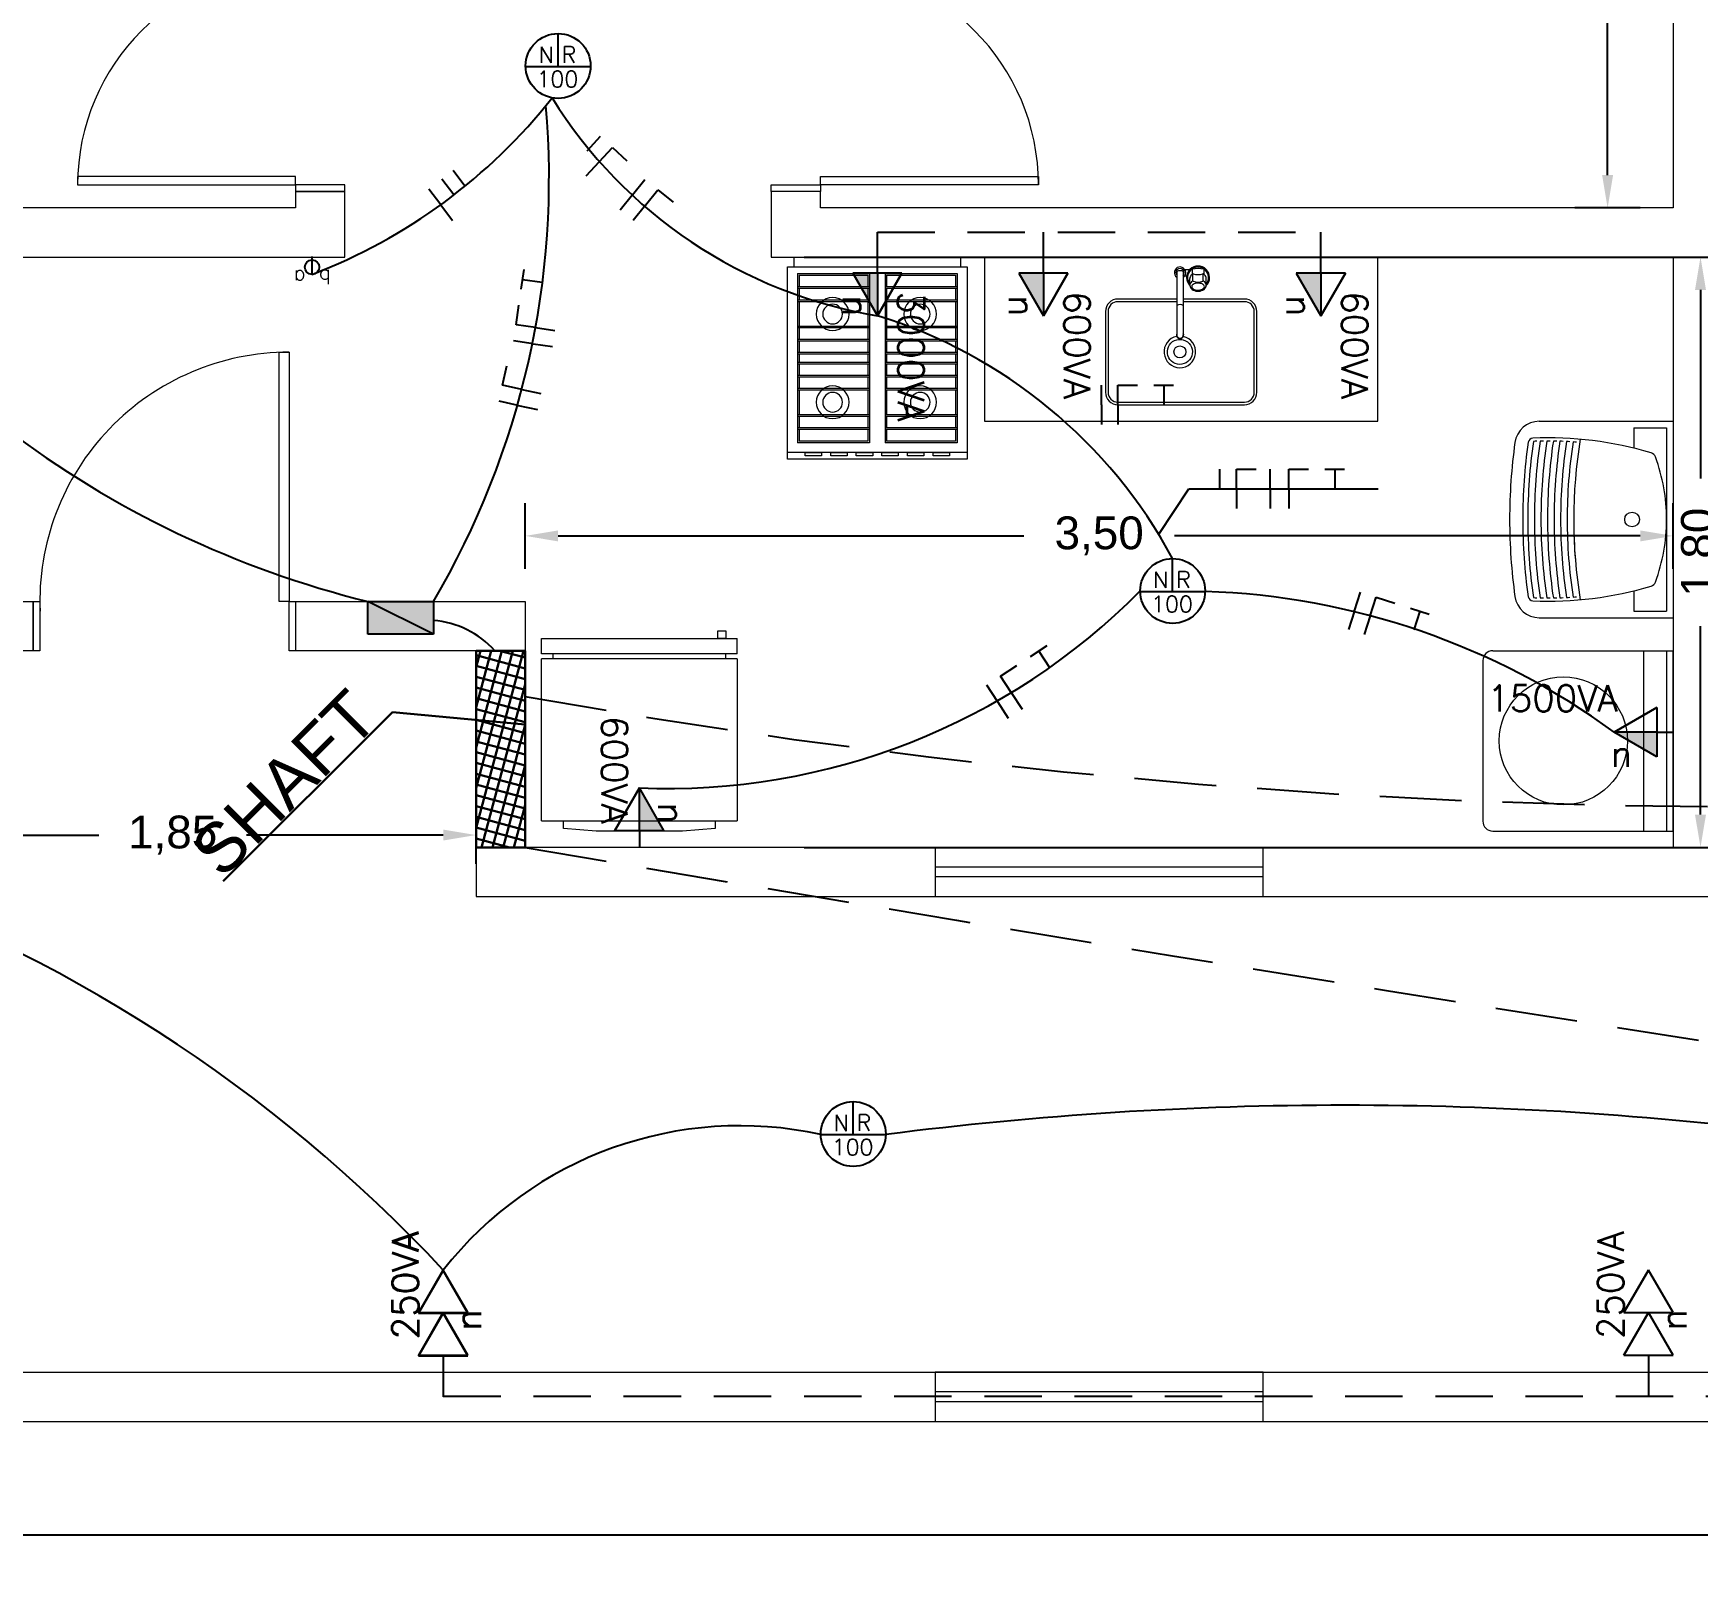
# Model space of a CAD drawing. Header units: millimetres. Extents: x -5 to 184, y -24 to 24.
# Drawn here: x 8.7 to 13.78, y -0.45 to 4.23 of the extents above; entities that cross this region are included whole.
import ezdxf

# ---------------------------------------------------------------- set-up
doc = ezdxf.new("R2010")
doc.units = ezdxf.units.MM
doc.linetypes.add('HIDDEN', pattern=[0.375, 0.25, -0.125])
doc.layers.get('0').update_dxf_attribs({"lineweight": 30})
for name, color, linetype in [('Circuitos', 7, 'Continuous'), ('Eletroduto', 160, 'Continuous'), ('Pontos de iluminação', 50, 'Continuous'), ('Pontos de Tomadas', 10, 'Continuous')]:
    doc.layers.add(name, color=color, linetype=linetype)
for name, color, linetype, lineweight in [('Cotas', 3, 'Continuous', 9), ('Cozinha', 252, 'Continuous', 20), ('Edificação', 251, 'Continuous', 20), ('Portas', 251, 'Continuous', 9), ('Prumada Eletrica', 40, 'Continuous', 30)]:
    doc.layers.add(name, color=color, linetype=linetype, lineweight=lineweight)
doc.styles.add('ROMANS', font='ROMANS.SHX')
doc.styles.get("Standard").update_dxf_attribs({"font": 'arial.ttf'})
doc.dimstyles.new('ISO-25', dxfattribs={"dimtxt": 0.1, "dimasz": 0.1, "dimexe": 0.1, "dimexo": 0.1, "dimgap": 0.1, "dimtad": 0, "dimzin": 1, "dimtxsty": 'Standard', "dimcen": 0.1, "dimadec": 0, "dimazin": 0, "dimtfac": 1, "dimtmove": 0, "dimatfit": 3, "dimfxl": 1, "dimarcsym": 0})

# ---------------------------------------------------------------- blocks, each defined once
blk = doc.blocks.new('*D45')
at = {"layer": 'Cotas', "color": 0, "lineweight": -2, "transparency": 16777216}
for p, q in [((10.2, 2.6), (10.2, 2.8)), ((13.7, 2.6), (13.7, 2.8)), ((10.3, 2.7), (11.7203, 2.7)), ((13.6, 2.7), (12.1797, 2.7))]:
    blk.add_line(p, q, dxfattribs=at)
at = {"layer": 'Cotas', "color": 0, "transparency": 16777216}
for points in [[(10.3, 2.7167), (10.3, 2.6833), (10.2, 2.7)], [(13.6, 2.7167), (13.6, 2.6833), (13.7, 2.7)]]:
    blk.add_solid(points, dxfattribs=at)
at = {"layer": 'Defpoints', "color": 0, "transparency": 16777216}
for p in [(13.7, 2.7), (10.2, 2.5), (13.7, 2.5)]:
    blk.add_point(p, dxfattribs=at)
at = {"layer": 'Cotas', "color": 0, "transparency": 16777216, "insert": (11.95, 2.7), "char_height": 0.1, "attachment_point": 5}
blk.add_mtext('3,50', dxfattribs=at)
blk = doc.blocks.new('*D46')
at = {"layer": 'Cotas', "color": 0, "lineweight": -2, "transparency": 16777216}
for p, q in [((8.2, 1.7), (8.2, 1.8878)), ((10.05, 1.7), (10.05, 1.8878)), ((8.3, 1.7878), (8.8995, 1.7878)), ((9.95, 1.7878), (9.3505, 1.7878))]:
    blk.add_line(p, q, dxfattribs=at)
at = {"layer": 'Cotas', "color": 0, "transparency": 16777216}
for points in [[(8.3, 1.8045), (8.3, 1.7712), (8.2, 1.7878)], [(9.95, 1.8045), (9.95, 1.7712), (10.05, 1.7878)]]:
    blk.add_solid(points, dxfattribs=at)
at = {"layer": 'Defpoints', "color": 0, "transparency": 16777216}
for p in [(8.2, 1.7878), (8.2, 1.6), (10.05, 1.6)]:
    blk.add_point(p, dxfattribs=at)
at = {"layer": 'Cotas', "color": 0, "transparency": 16777216, "insert": (9.125, 1.7878), "char_height": 0.1, "attachment_point": 5}
blk.add_mtext('1,85', dxfattribs=at)
blk = doc.blocks.new('*D49')
at = {"layer": 'Cotas', "color": 0, "lineweight": -2, "transparency": 16777216}
for p, q in [((13.6, 6.85), (13.4003, 6.85)), ((13.5003, 6.75), (13.5003, 5.5052)), ((13.5003, 3.8), (13.5003, 5.0448)), ((13.6, 3.7), (13.4003, 3.7))]:
    blk.add_line(p, q, dxfattribs=at)
at = {"layer": 'Cotas', "color": 0, "transparency": 16777216}
for points in [[(13.4836, 6.75), (13.5169, 6.75), (13.5003, 6.85)], [(13.4836, 3.8), (13.5169, 3.8), (13.5003, 3.7)]]:
    blk.add_solid(points, dxfattribs=at)
at = {"layer": 'Defpoints', "color": 0, "transparency": 16777216}
for p in [(13.7, 6.85), (13.5003, 3.7), (13.7, 3.7)]:
    blk.add_point(p, dxfattribs=at)
at = {"layer": 'Cotas', "color": 0, "transparency": 16777216, "insert": (13.5003, 5.275), "char_height": 0.1, "attachment_point": 5, "rotation": 90}
blk.add_mtext('3,15', dxfattribs=at)
blk = doc.blocks.new('CO-F4PB')
for p, q in [((0.2535, 0), (-0.2535, 0)), ((0.2535, 0), (-0.2535, 0)), ((-0.2535, 0), (-0.2535, -0.03)), ((0.2535, -0.03), (0.2535, 0)), ((-0.2735, -0.03), (-0.2735, -0.596)), ((0.2735, -0.03), (-0.2735, -0.03)), ((-0.2435, -0.05), (-0.2435, -0.566)), ((-0.0235, -0.05), (-0.2435, -0.05)), ((-0.0235, -0.05), (-0.0235, -0.566)), ((0.0235, -0.05), (0.0235, -0.566)), ((0.2435, -0.05), (0.0235, -0.05)), ((0.2435, -0.05), (0.2435, -0.566)), ((0.2735, -0.596), (0.2735, -0.03)), ((-0.0235, -0.09), (-0.2435, -0.09)), ((-0.0235, -0.095), (-0.2435, -0.095)), ((-0.0285, -0.055), (-0.2385, -0.055)), ((-0.2385, -0.055), (-0.2385, -0.09)), ((-0.2385, -0.095), (-0.2385, -0.13)), ((-0.0285, -0.055), (-0.0285, -0.09)), ((-0.0285, -0.095), (-0.0285, -0.13)), ((0.2435, -0.09), (0.0235, -0.09)), ((0.2435, -0.095), (0.0235, -0.095)), ((0.2385, -0.055), (0.0285, -0.055)), ((0.0285, -0.055), (0.0285, -0.09)), ((0.0285, -0.095), (0.0285, -0.13)), ((0.2385, -0.055), (0.2385, -0.09)), ((0.2385, -0.095), (0.2385, -0.13)), ((-0.0235, -0.13), (-0.2435, -0.13)), ((-0.0235, -0.135), (-0.2435, -0.135)), ((-0.2385, -0.135), (-0.2385, -0.21)), ((-0.0285, -0.135), (-0.0285, -0.21)), ((0.2435, -0.13), (0.0235, -0.13)), ((0.2435, -0.135), (0.0235, -0.135)), ((0.0285, -0.135), (0.0285, -0.21)), ((0.2385, -0.135), (0.2385, -0.21)), ((-0.0235, -0.21), (-0.2435, -0.21)), ((-0.0235, -0.215), (-0.2435, -0.215)), ((-0.0235, -0.25), (-0.2435, -0.25)), ((-0.2385, -0.215), (-0.2385, -0.25)), ((-0.0285, -0.215), (-0.0285, -0.25)), ((0.2435, -0.21), (0.0235, -0.21)), ((0.2435, -0.215), (0.0235, -0.215)), ((0.2435, -0.25), (0.0235, -0.25)), ((0.0285, -0.215), (0.0285, -0.25)), ((0.2385, -0.215), (0.2385, -0.25)), ((-0.0235, -0.255), (-0.2435, -0.255)), ((-0.0235, -0.29), (-0.2435, -0.29)), ((-0.0235, -0.295), (-0.2435, -0.295)), ((-0.2385, -0.255), (-0.2385, -0.29)), ((-0.2385, -0.295), (-0.2385, -0.321)), ((-0.0285, -0.255), (-0.0285, -0.29)), ((-0.0285, -0.295), (-0.0285, -0.321)), ((0.2435, -0.255), (0.0235, -0.255)), ((0.2435, -0.29), (0.0235, -0.29)), ((0.2435, -0.295), (0.0235, -0.295)), ((0.0285, -0.255), (0.0285, -0.29)), ((0.0285, -0.295), (0.0285, -0.321)), ((0.2385, -0.255), (0.2385, -0.29)), ((0.2385, -0.295), (0.2385, -0.321)), ((-0.2435, -0.321), (-0.0235, -0.321)), ((-0.2435, -0.326), (-0.0235, -0.326)), ((-0.2385, -0.326), (-0.2385, -0.361)), ((-0.0285, -0.326), (-0.0285, -0.361)), ((0.0235, -0.321), (0.2435, -0.321)), ((0.0235, -0.326), (0.2435, -0.326)), ((0.0285, -0.326), (0.0285, -0.361)), ((0.2385, -0.326), (0.2385, -0.361)), ((-0.2435, -0.361), (-0.0235, -0.361)), ((-0.2435, -0.366), (-0.0235, -0.366)), ((-0.2435, -0.401), (-0.0235, -0.401)), ((-0.2435, -0.406), (-0.0235, -0.406)), ((-0.2385, -0.366), (-0.2385, -0.401)), ((-0.2385, -0.406), (-0.2385, -0.481)), ((-0.0285, -0.366), (-0.0285, -0.401)), ((-0.0285, -0.406), (-0.0285, -0.481)), ((0.0235, -0.361), (0.2435, -0.361)), ((0.0235, -0.366), (0.2435, -0.366)), ((0.0235, -0.401), (0.2435, -0.401)), ((0.0235, -0.406), (0.2435, -0.406)), ((0.0285, -0.366), (0.0285, -0.401)), ((0.0285, -0.406), (0.0285, -0.481)), ((0.2385, -0.366), (0.2385, -0.401)), ((0.2385, -0.406), (0.2385, -0.481)), ((-0.2435, -0.481), (-0.0235, -0.481)), ((-0.2435, -0.486), (-0.0235, -0.486)), ((-0.2385, -0.486), (-0.2385, -0.521)), ((-0.0285, -0.486), (-0.0285, -0.521)), ((0.0235, -0.481), (0.2435, -0.481)), ((0.0235, -0.486), (0.2435, -0.486)), ((0.0285, -0.486), (0.0285, -0.521)), ((0.2385, -0.486), (0.2385, -0.521)), ((-0.2435, -0.521), (-0.0235, -0.521)), ((-0.2435, -0.526), (-0.0235, -0.526)), ((-0.2385, -0.526), (-0.2385, -0.561)), ((-0.0285, -0.526), (-0.0285, -0.561)), ((0.0235, -0.521), (0.2435, -0.521)), ((0.0235, -0.526), (0.2435, -0.526)), ((0.0285, -0.526), (0.0285, -0.561)), ((0.2385, -0.526), (0.2385, -0.561)), ((-0.2735, -0.596), (0.2735, -0.596)), ((-0.2735, -0.596), (-0.2735, -0.616)), ((-0.2435, -0.566), (-0.0235, -0.566)), ((-0.2385, -0.561), (-0.0285, -0.561)), ((0.0235, -0.566), (0.2435, -0.566)), ((0.0285, -0.561), (0.2385, -0.561)), ((0.2735, -0.616), (0.2735, -0.596)), ((-0.2735, -0.616), (0.2735, -0.616))]:
    blk.add_line(p, q)
for points in [[(-0.2204, -0.606), (-0.1704, -0.606), (-0.1704, -0.596), (-0.2204, -0.596)], [(-0.1422, -0.606), (-0.0922, -0.606), (-0.0922, -0.596), (-0.1422, -0.596)], [(-0.0641, -0.606), (-0.0141, -0.606), (-0.0141, -0.596), (-0.0641, -0.596)], [(0.0141, -0.606), (0.0641, -0.606), (0.0641, -0.596), (0.0141, -0.596)], [(0.0922, -0.606), (0.1422, -0.606), (0.1422, -0.596), (0.0922, -0.596)], [(0.1704, -0.606), (0.2204, -0.606), (0.2204, -0.596), (0.1704, -0.596)]]:
    blk.add_lwpolyline(points, close=True)
for centre, radius in [((-0.1308, -0.1735), 0.05), ((-0.1308, -0.1735), 0.03), ((0.1362, -0.1735), 0.05), ((0.1362, -0.1735), 0.03), ((-0.1308, -0.4425), 0.05), ((0.1362, -0.4425), 0.05), ((-0.1308, -0.4425), 0.03), ((0.1362, -0.4425), 0.03)]:
    blk.add_circle(centre, radius)
blk = doc.blocks.new('DUPLEX320PL')
for p, q in [((-0.058, -0.1246), (-0.058, -0.6181)), ((-0.058, -0.1246), (0.538, -0.1246)), ((0.538, -0.6181), (0.538, -0.1246)), ((0.538, -0.6181), (-0.058, -0.6181)), ((0.538, -0.6338), (-0.058, -0.6338)), ((-0.058, -0.6338), (-0.058, -0.6799)), ((-0.023, -0.6181), (-0.023, -0.6338)), ((0.503, -0.6338), (0.503, -0.6181)), ((0.538, -0.6338), (0.538, -0.6799)), ((-0.058, -0.6799), (0.538, -0.6799))]:
    blk.add_line(p, q)
blk.add_lwpolyline([(0.4713, -0.1246), (0.4713, -0.1005), (0.3713, -0.0932), (0.1087, -0.0932), (0.0087, -0.1005), (0.0087, -0.1246)])
blk.add_lwpolyline([(0.4797, -0.6799), (0.4797, -0.7042), (0.5039, -0.7042), (0.5039, -0.6799)], close=True)
blk = doc.blocks.new('TANQUE-02')
for p, q in [((-0.2995, 0), (0.2995, 0)), ((-0.2995, -0.4081), (-0.2995, 0)), ((0.2995, -0.4081), (0.2995, 0)), ((-0.2795, -0.02), (0.2795, -0.02)), ((-0.2795, -0.12), (-0.2795, -0.02)), ((0.2795, -0.12), (0.2795, -0.02)), ((-0.2795, -0.12), (-0.2174, -0.12)), ((0.2174, -0.12), (0.2795, -0.12))]:
    blk.add_line(p, q)
blk.add_circle((0, -0.1252), 0.0225)
for centre, radius, start, end in [((0, -0.5709), 0.5511, 90, 110.2384), ((0, -0.5709), 0.5511, 69.7616, 90), ((0.8453, -0.3818), 1.0945, 163.278, 182.4053), ((-0.1837, -0.0726), 0.02, 110.2384, 163.278), ((0.1837, -0.0726), 0.02, 16.722, 69.7616), ((-0.8453, -0.3818), 1.0945, 357.5947, 16.722), ((0, 1.2149), 1.518, 260.7226, 279.2774), ((0.8453, -0.3818), 1.0845, 175.4, 175.93), ((0, 1.2149), 1.518, 270, 279.2774), ((-0.8453, -0.3818), 1.0845, 4.07, 4.6), ((0.8453, -0.3818), 1.0845, 178.5864, 179.1193), ((0.8453, -0.3818), 1.0845, 177.5224, 178.0541), ((0, 1.2149), 1.578, 261.3053, 270), ((0.8453, -0.3818), 1.0845, 176.4604, 176.9911), ((0, 1.2149), 1.558, 261.2252, 270), ((0, 1.2149), 1.538, 261.1569, 270), ((0, 1.2149), 1.538, 270, 278.8431), ((0, 1.2149), 1.558, 270, 278.7748), ((0, 1.2149), 1.578, 270, 278.6947), ((-0.8453, -0.3818), 1.0845, 3.0089, 3.5396), ((-0.8453, -0.3818), 1.0845, 1.9459, 2.4776), ((-0.8453, -0.3818), 1.0845, 0.8807, 1.4136), ((0.8453, -0.3818), 1.0845, 179.6527, 180.1868), ((0, 1.2149), 1.618, 261.4997, 270), ((0.8453, -0.3818), 1.0845, 180.7216, 181.2572), ((0, 1.2149), 1.598, 261.3969, 270), ((0, 1.2149), 1.638, 261.6133, 270), ((0, 1.2149), 1.598, 270, 278.6031), ((0, 1.2149), 1.618, 270, 278.5003), ((0, 1.2149), 1.638, 270, 278.3867), ((-0.8453, -0.3818), 1.0845, 358.7428, 359.2784), ((-0.8453, -0.3818), 1.0845, 359.8132, 0.3473), ((-0.2245, -0.4081), 0.075, 180, 262.0805), ((-0.2332, -0.4271), 0.015, 182.4053, 261.8717), ((0.8453, -0.3818), 1.0845, 181.7934, 182.3305), ((0, 1.2149), 1.658, 261.7373, 270), ((0, 1.2058), 1.6644, 261.8717, 270), ((0, 1.2149), 1.658, 270, 278.2627), ((0, 1.2058), 1.6644, 270, 278.1283), ((0.2245, -0.4081), 0.075, 277.9195, 0), ((0.2332, -0.4271), 0.015, 278.1283, 357.5947), ((-0.8453, -0.3818), 1.0845, 357.6695, 358.2066), ((0, 1.2058), 1.7044, 262.0805, 270), ((0, 1.2058), 1.7044, 270, 277.9195)]:
    blk.add_arc(centre, radius, start, end)
blk = doc.blocks.new('A$C1AD15EB6')
for p, q in [((0.55, 0.58), (0, 0.58)), ((0, 0.03), (0, 0.58)), ((0.55, 0.5606), (0, 0.5606)), ((0.55, 0.03), (0.55, 0.58)), ((0.55, 0.4906), (0, 0.4906)), ((0.03, 0), (0.52, 0))]:
    blk.add_line(p, q)
for centre, start, end in [((0.03, 0.03), 180, 270), ((0.52, 0.03), 270, 0)]:
    blk.add_arc(centre, 0.03, start, end)
blk = doc.blocks.new('CUBA-COZ-02')
for p, q in [((-0.0095, 0.2452), (-0.0095, 0.2275)), ((-0.0095, 0.2275), (-0.0095, 0.0565)), ((0.0105, 0.2452), (0.0105, 0.2275)), ((0.0105, 0.2275), (0.0105, 0.0565)), ((0.0146, 0.2516), (0.031, 0.2516)), ((0.0146, 0.2316), (0.0209, 0.2316)), ((0.0305, 0.2026), (0.0305, 0.2242)), ((0.0379, 0.2522), (0.0379, 0.2367)), ((0.0399, 0.2163), (0.0399, 0.2377)), ((0.0712, 0.2163), (0.0712, 0.2377)), ((0.0731, 0.2522), (0.0731, 0.2367)), ((0.0805, 0.2026), (0.0805, 0.2242)), ((-0.0095, 0.0565), (-0.0095, 0.0516)), ((0.0105, 0.0565), (0.0105, 0.0516))]:
    blk.add_line(p, q)
for points in [[(-0.0095, 0.1611), (-0.1889, 0.1611, 0.414214), (-0.2269, 0.1231), (-0.2269, -0.1231, 0.414214), (-0.1889, -0.1611), (0.1969, -0.1611, 0.414214), (0.2349, -0.1231), (0.2349, 0.1231, 0.414214), (0.1969, 0.1611), (0.0105, 0.1611)], [(-0.0095, 0.1531), (-0.1889, 0.1531, 0.414214), (-0.2189, 0.1231), (-0.2189, -0.1231, 0.414214), (-0.1889, -0.1531), (0.1969, -0.1531, 0.414214), (0.2269, -0.1231), (0.2269, 0.1231, 0.414214), (0.1969, 0.1531), (0.0105, 0.1531)]]:
    blk.add_lwpolyline(points, format="xyb")
blk.add_lwpolyline([(0.0105, 0.0367, -7.502529), (-0.0095, 0.037, -0.133288)], format="xyb", close=True)
at = {"linetype": 'Continuous'}
for points in [[(0.0391, 0.2375, 0), (0.0361, 0.2353, 0), (0.0337, 0.2328, 0), (0.032, 0.2301, 0), (0.0309, 0.2272, 0), (0.0305, 0.2242, 0)], [(0.0389, 0.2157, 0), (0.0359, 0.2135, 0), (0.0335, 0.2109, 0), (0.0318, 0.2081, 0), (0.0308, 0.2052, 0), (0.0305, 0.2021, 0)], [(0.075, 0.199, 0), (0.0746, 0.2011, 0), (0.0734, 0.2032, 0), (0.0715, 0.2051, 0), (0.0689, 0.2067, 0), (0.0658, 0.208, 0), (0.0623, 0.209, 0), (0.0585, 0.2095, 0), (0.0545, 0.2096, 0), (0.0506, 0.2093, 0), (0.0469, 0.2085, 0), (0.0436, 0.2074, 0), (0.0407, 0.2059, 0), (0.0385, 0.2041, 0), (0.0369, 0.2022, 0), (0.0362, 0.2, 0), (0.0362, 0.1979, 0), (0.0369, 0.1958, 0), (0.0385, 0.1938, 0), (0.0407, 0.192, 0), (0.0436, 0.1905, 0), (0.0469, 0.1894, 0), (0.0506, 0.1886, 0), (0.0545, 0.1883, 0), (0.0585, 0.1884, 0), (0.0623, 0.1889, 0), (0.0658, 0.1899, 0), (0.0689, 0.1912, 0), (0.0715, 0.1928, 0), (0.0734, 0.1947, 0), (0.0746, 0.1968, 0), (0.075, 0.199, 0)], [(0.0805, 0.2242, 0), (0.0802, 0.2272, 0), (0.0791, 0.2301, 0), (0.0773, 0.2328, 0), (0.0749, 0.2353, 0), (0.0719, 0.2375, 0)], [(0.0805, 0.2026, 0), (0.0802, 0.2055, 0), (0.0791, 0.2084, 0), (0.0774, 0.2111, 0), (0.0751, 0.2136, 0), (0.0722, 0.2157, 0)], [(0.0305, 0.2021, 0), (0.0311, 0.1989, 0), (0.0324, 0.1959, 0), (0.0345, 0.193, 0), (0.0373, 0.1905, 0), (0.0407, 0.1884, 0), (0.0446, 0.1867, 0), (0.0488, 0.1856, 0), (0.0533, 0.185, 0), (0.0578, 0.185, 0), (0.0623, 0.1856, 0), (0.0665, 0.1867, 0), (0.0704, 0.1884, 0), (0.0738, 0.1905, 0), (0.0766, 0.193, 0), (0.0786, 0.1959, 0), (0.08, 0.1989, 0), (0.0805, 0.2021, 0)]]:
    blk.add_polyline3d(points, dxfattribs=at)
blk.add_circle((0, 0), 0.0182)
for centre, radius, start, end in [((0.0005, 0.2416), 0.0173, 35.4187, 234.5813), ((0.0005, 0.2416), 0.0126, 322.2518, 217.7482), ((0.0555, 0.2266), 0.035, 315.5647, 224.4353), ((0.0555, 0.2266), 0.032, 321.3752, 218.6248), ((0.0555, 0.1725), 0.0816, 77.5382, 102.4618), ((0.0005, 0.2242), 0.0233, 64.5555, 115.4445), ((0.0005, 0.2416), 0.0173, 305.4187, 324.5813), ((0.0005, 0.2416), 0.0173, 324.5813, 35.4187), ((0.04, 0.214), 0.002, 63.9749, 122.1559), ((0.0401, 0.2358), 0.002, 74.314, 121.5675), ((0.0555, 0.2905), 0.0549, 254.3139, 285.6861), ((0.0555, 0.2459), 0.0335, 243.9749, 296.0251), ((0.0711, 0.214), 0.002, 57.8441, 116.0251), ((0.0709, 0.2358), 0.002, 58.4325, 105.6861), ((0.0005, 0.1207), 0.0233, 64.5555, 115.4445), ((0.0005, 0.0516), 0.0112, 153.7208, 26.2792), ((0.0005, 0.0516), 0.01, 180, 0), ((0, 0), 0.0482, 101.3439, 77.3856)]:
    blk.add_arc(centre, radius, start, end)
blk = doc.blocks.new('*D68')
at = {"layer": 'Cotas', "color": 0, "lineweight": -2, "transparency": 16777216}
for p, q in [((11.05, 3.55), (13.8835, 3.55)), ((13.7835, 3.45), (13.7835, 2.875)), ((13.7835, 1.85), (13.7835, 2.425)), ((11.05, 1.75), (13.8835, 1.75))]:
    blk.add_line(p, q, dxfattribs=at)
at = {"layer": 'Cotas', "color": 0, "transparency": 16777216}
for points in [[(13.7668, 3.45), (13.8002, 3.45), (13.7835, 3.55)], [(13.7668, 1.85), (13.8002, 1.85), (13.7835, 1.75)]]:
    blk.add_solid(points, dxfattribs=at)
at = {"layer": 'Defpoints', "color": 0, "transparency": 16777216}
for p in [(10.95, 3.55), (10.95, 1.75), (13.7835, 1.75)]:
    blk.add_point(p, dxfattribs=at)
at = {"layer": 'Cotas', "color": 0, "transparency": 16777216, "insert": (13.7835, 2.65), "char_height": 0.1, "attachment_point": 5, "rotation": 90}
blk.add_mtext('1,80', dxfattribs=at)
blk = doc.blocks.new('*D73')
at = {"layer": 'Cotas', "color": 0, "lineweight": -2, "transparency": 16777216}
for p, q in [((8.2, 1.05), (8.2, -0.4462)), ((20.2, 1.05), (20.2, -0.4462)), ((8.3, -0.3462), (13.9362, -0.3462)), ((20.1, -0.3462), (14.4638, -0.3462))]:
    blk.add_line(p, q, dxfattribs=at)
at = {"layer": 'Cotas', "color": 0, "transparency": 16777216}
for points in [[(8.3, -0.3296), (8.3, -0.3629), (8.2, -0.3462)], [(20.1, -0.3296), (20.1, -0.3629), (20.2, -0.3462)]]:
    blk.add_solid(points, dxfattribs=at)
at = {"layer": 'Defpoints', "color": 0, "transparency": 16777216}
for p in [(8.2, 1.15), (20.2, 1.15), (20.2, -0.3462)]:
    blk.add_point(p, dxfattribs=at)
at = {"layer": 'Cotas', "color": 0, "transparency": 16777216, "insert": (14.2, -0.3462), "char_height": 0.1, "attachment_point": 5}
blk.add_mtext('12,00', dxfattribs=at)

msp = doc.modelspace()

# ---------------------------------------------------------------- hatches: boundary and pattern name
at = {"layer": 'Eletroduto'}
h = msp.add_hatch(color=256, dxfattribs=at)
h.set_gradient(color2=(0, 0, 0), tint=1)
h.paths.add_polyline_path([(9.9201, 2.4), (9.7201, 2.5), (9.7201, 2.4)])
h = msp.add_hatch(color=0, dxfattribs=at)
h.dxf.hatch_style = 1
h.paths.add_polyline_path([(9.9201, 2.4), (9.9201, 2.5), (9.7201, 2.5)])
at = {"layer": 'Prumada Eletrica'}
h = msp.add_hatch(dxfattribs=at)
h.set_pattern_fill('ANSI37', color=256, scale=0.01, angle=300)
h.paths.add_polyline_path([(10.2, 2.35), (10.05, 2.35), (10.05, 1.75), (10.2, 1.75)])

# ---------------------------------------------------------------- linework, layer by layer
at = {"layer": 'Circuitos', "color": 1}
for p, q in [((10.3888, 3.8746), (10.4297, 3.9185)), ((10.4254, 3.8405), (10.4663, 3.8844)), ((10.4663, 3.8844), (10.5102, 3.8434)), ((10.0163, 3.7661), (9.98, 3.8138)), ((10.4254, 3.8405), (10.3845, 3.7966)), ((9.9422, 3.7098), (9.9059, 3.7575)), ((9.982, 3.74), (9.9457, 3.7878)), ((10.5273, 3.7397), (10.565, 3.7864)), ((9.9422, 3.7098), (9.9785, 3.662)), ((10.5273, 3.7397), (10.4896, 3.693)), ((10.5662, 3.7083), (10.5286, 3.6616)), ((10.5662, 3.7083), (10.6039, 3.755)), ((10.6039, 3.755), (10.6506, 3.7173)), ((10.1877, 3.4526), (10.1963, 3.512)), ((10.192, 3.4823), (10.2513, 3.4737)), ((10.1719, 3.3438), (10.1805, 3.4032)), ((10.2312, 3.3352), (10.1719, 3.3438)), ((10.2312, 3.3352), (10.2906, 3.3266)), ((10.2241, 3.2857), (10.1647, 3.2943)), ((10.2241, 3.2857), (10.2834, 3.2771)), ((10.1308, 3.1595), (10.1436, 3.2181)), ((10.1894, 3.1467), (10.1308, 3.1595)), ((10.1894, 3.1467), (10.248, 3.1338)), ((11.9571, 3.1), (11.9571, 3.16)), ((12.0071, 3.1), (12.0071, 3.16)), ((12.0071, 3.16), (12.0671, 3.16)), ((12.1171, 3.16), (12.1771, 3.16)), ((12.1471, 3.16), (12.1471, 3.1)), ((10.1787, 3.0978), (10.1201, 3.1106)), ((10.1787, 3.0978), (10.2373, 3.085)), ((11.9571, 3.1), (11.9571, 3.04)), ((12.0071, 3.1), (12.0071, 3.04)), ((12.3183, 2.8433), (12.3183, 2.9033)), ((12.3685, 2.8433), (12.3685, 2.9033)), ((12.3685, 2.9033), (12.4285, 2.9033)), ((12.4716, 2.8433), (12.4716, 2.9033)), ((12.5284, 2.8433), (12.5284, 2.9033)), ((12.5284, 2.9033), (12.5884, 2.9033)), ((12.6384, 2.9033), (12.6984, 2.9033)), ((12.6684, 2.9033), (12.6684, 2.8433)), ((12.3685, 2.8433), (12.3685, 2.7833)), ((12.4716, 2.8433), (12.4716, 2.7833)), ((12.5284, 2.8433), (12.5284, 2.7833)), ((12.7287, 2.4717), (12.747, 2.5289)), ((12.7764, 2.4565), (12.7947, 2.5136)), ((12.7947, 2.5136), (12.8518, 2.4953)), ((12.7287, 2.4717), (12.7104, 2.4146)), ((12.7764, 2.4565), (12.7581, 2.3993)), ((12.8994, 2.48), (12.9566, 2.4617)), ((12.928, 2.4709), (12.9097, 2.4138)), ((11.741, 2.3326), (11.7912, 2.3654)), ((11.7661, 2.349), (11.799, 2.2988)), ((11.649, 2.2723), (11.6992, 2.3052)), ((11.64, 2.1948), (11.6072, 2.245)), ((11.6818, 2.2221), (11.649, 2.2723)), ((11.64, 2.1948), (11.6729, 2.1445)), ((11.6818, 2.2221), (11.7147, 2.1719))]:
    msp.add_line(p, q, dxfattribs=at)
at = {"layer": 'Cozinha'}
msp.add_lwpolyline([(11.6, 3.05), (12.8, 3.05), (12.8, 3.55), (11.6, 3.55)], close=True, dxfattribs=at)
msp.add_circle((13.3653, 2.075), 0.1953, dxfattribs=at)
at = {"layer": 'Edificação'}
for p, q in [((13.7, 6.85), (13.7, 3.7)), ((9.65, 3.75), (9.5, 3.75)), ((9.5, 3.75), (9.5, 3.7)), ((9.65, 3.55), (9.65, 3.75)), ((11.1, 3.75), (10.95, 3.75)), ((10.95, 3.75), (10.95, 3.55)), ((11.1, 3.7), (11.1, 3.75)), ((9.5, 3.7), (6.9, 3.7)), ((13.7, 3.7), (11.1, 3.7)), ((6.75, 3.55), (9.65, 3.55)), ((10.95, 3.55), (13.7, 3.55)), ((13.7, 3.55), (13.7, 1.75)), ((3.7, 2.5), (8.7, 2.5)), ((8.7, 2.5), (8.7, 2.35)), ((9.5, 2.5), (10.2, 2.5)), ((9.5, 2.5), (9.5, 2.35)), ((9.5, 2.5), (9.5, 2.35)), ((10.2, 2.5), (10.2, 1.75)), ((8.7, 2.35), (2.25, 2.35)), ((10.05, 2.35), (9.5, 2.35)), ((10.05, 2.35), (10.05, 1.6)), ((13.7, 1.75), (10.2, 1.75)), ((10.05, 1.6), (16.97, 1.6)), ((8.1, 0.15), (20.2, 0.15)), ((2.1, 0), (26.85, 0))]:
    msp.add_line(p, q, dxfattribs=at)
at = {"layer": 'Edificação', "color": 252}
msp.add_lwpolyline([(0, 0), (27, 0), (27, 8), (0, 8)], close=True, dxfattribs=at)
at = {"layer": 'Eletroduto'}
for p, q in [((11.2736, 3.5515), (11.2736, 3.6265)), ((11.7799, 3.5515), (11.7799, 3.6265)), ((12.6261, 3.5515), (12.6261, 3.6265)), ((12.1314, 2.705), (12.2231, 2.8433)), ((12.2231, 2.8433), (12.8011, 2.8433)), ((9.7201, 2.4), (9.7201, 2.5)), ((9.7201, 2.5), (9.9201, 2.5)), ((9.9201, 2.4), (9.7201, 2.5)), ((9.9201, 2.5), (9.9201, 2.4)), ((9.9201, 2.4), (9.7201, 2.4)), ((9.95, 0.15), (9.95, 0.075)), ((9.9501, 0.1515), (9.9501, 0.0765)), ((13.6251, 0.1515), (13.6251, 0.0765))]:
    msp.add_line(p, q, dxfattribs=at)
at = {"layer": 'Eletroduto', "linetype": 'HIDDEN', "ltscale": 0.7}
for p, q in [((11.2736, 3.6265), (12.6261, 3.6265)), ((9.9501, 0.0765), (17.1326, 0.0765))]:
    msp.add_line(p, q, dxfattribs=at)
at = {"layer": 'Eletroduto'}
for centre, radius, start, end in [((8.9379, 5.0964), 1.7122, 290.9516, 321.7167), ((7.7274, 3.7925), 2.5452, 329.4827, 4.9568), ((11.512, 4.7999), 1.4482, 211.8528, 260.5266), ((10.8183, 1.9001), 1.5402, 28.3306, 72.8041), ((10.4444, 5.4376), 3.0255, 232.7758, 256.1479), ((10.6328, 3.9577), 2.028, 267.6074, 315.333), ((12.2007, 0.293), 2.2388, 53.8889, 88.1434), ((9.8985, 2.1613), 0.2814, 42.0996, 85.611), ((6.6075, -2.6558), 4.5706, 43.0016, 99.551), ((12.7, -10.0558), 11.0198, 82.69686, 97.30314), ((10.8549, -0.2493), 1.1506, 77.6564, 141.849)]:
    msp.add_arc(centre, radius, start, end, dxfattribs=at)
at = {"layer": 'Eletroduto', "linetype": 'HIDDEN'}
for centre, radius, start, end in [((13.966, 23.0904), 21.2166, 259.7756, 277.66396), ((58.1085, 282.0645), 284.3791, 260.301302, 262.451314)]:
    msp.add_arc(centre, radius, start, end, dxfattribs=at)
at = {"layer": 'Pontos de iluminação'}
for p, q in [((10.3001, 4.1315), (10.3001, 4.2326)), ((10.2009, 4.1315), (10.3993, 4.1315)), ((9.5501, 3.5415), (9.5501, 3.5515)), ((9.5501, 3.4975), (9.5501, 3.5415)), ((12.174, 2.5306), (12.174, 2.6317)), ((12.0747, 2.5306), (12.2732, 2.5306)), ((11.2001, 0.8747), (11.2001, 0.9758)), ((11.1009, 0.8747), (11.2993, 0.8747))]:
    msp.add_line(p, q, dxfattribs=at)
for centre, radius in [((10.3002, 4.1329), 0.099), ((9.5501, 3.5195), 0.022), ((12.1741, 2.532), 0.099), ((11.2002, 0.8762), 0.099)]:
    msp.add_circle(centre, radius, dxfattribs=at)
at = {"layer": 'Pontos de Tomadas', "color": 1}
for p, q in [((11.2736, 3.5015), (11.2736, 3.5515)), ((11.7799, 3.5015), (11.7799, 3.5515)), ((12.6261, 3.5015), (12.6261, 3.5515)), ((11.3486, 3.5015), (11.1986, 3.5015)), ((11.1986, 3.5015), (11.2736, 3.3715)), ((11.2736, 3.5015), (11.2736, 3.3715)), ((11.3486, 3.5015), (11.2736, 3.3715)), ((11.2736, 3.3715), (11.3486, 3.5015)), ((11.2736, 3.3715), (11.3486, 3.5015)), ((11.8549, 3.5015), (11.7049, 3.5015)), ((11.7049, 3.5015), (11.7799, 3.3715)), ((11.7799, 3.5015), (11.7799, 3.3715)), ((11.8549, 3.5015), (11.7799, 3.3715)), ((11.7799, 3.3715), (11.8549, 3.5015)), ((11.7799, 3.3715), (11.8549, 3.5015)), ((12.7011, 3.5015), (12.5511, 3.5015)), ((12.5511, 3.5015), (12.6261, 3.3715)), ((12.6261, 3.5015), (12.6261, 3.3715)), ((12.7011, 3.5015), (12.6261, 3.3715)), ((12.6261, 3.3715), (12.7011, 3.5015)), ((12.6261, 3.3715), (12.7011, 3.5015)), ((13.6501, 2.1766), (13.5201, 2.1016)), ((13.5201, 2.1016), (13.6501, 2.1766)), ((13.5201, 2.1016), (13.6501, 2.1766)), ((13.6501, 2.1766), (13.6501, 2.0266)), ((13.6501, 2.1016), (13.5201, 2.1016)), ((13.6501, 2.0266), (13.5201, 2.1016)), ((13.6501, 2.1016), (13.7001, 2.1016)), ((10.4731, 1.8015), (10.5481, 1.9315)), ((10.5481, 1.9315), (10.4731, 1.8015)), ((10.5481, 1.9315), (10.4731, 1.8015)), ((10.5481, 1.8015), (10.5481, 1.9315)), ((10.6231, 1.8015), (10.5481, 1.9315)), ((10.4731, 1.8015), (10.6231, 1.8015)), ((10.5481, 1.8015), (10.5481, 1.7515)), ((9.875, 0.33), (9.95, 0.46)), ((9.95, 0.46), (9.875, 0.33)), ((9.95, 0.46), (9.875, 0.33)), ((9.8751, 0.3315), (9.9501, 0.4615)), ((9.9501, 0.4615), (9.8751, 0.3315)), ((9.9501, 0.4615), (9.8751, 0.3315)), ((10.025, 0.33), (9.95, 0.46)), ((10.0251, 0.3315), (9.9501, 0.4615)), ((13.5501, 0.3315), (13.6251, 0.4615)), ((13.6251, 0.4615), (13.5501, 0.3315)), ((13.6251, 0.4615), (13.5501, 0.3315)), ((13.7001, 0.3315), (13.6251, 0.4615)), ((9.875, 0.2), (9.95, 0.33)), ((9.95, 0.33), (9.875, 0.2)), ((9.95, 0.33), (9.875, 0.2)), ((9.875, 0.33), (10.025, 0.33)), ((9.8751, 0.2015), (9.9501, 0.3315)), ((9.9501, 0.3315), (9.8751, 0.2015)), ((9.9501, 0.3315), (9.8751, 0.2015)), ((9.8751, 0.3315), (10.0251, 0.3315)), ((10.025, 0.2), (9.95, 0.33)), ((10.0251, 0.2015), (9.9501, 0.3315)), ((13.5501, 0.2015), (13.6251, 0.3315)), ((13.6251, 0.3315), (13.5501, 0.2015)), ((13.6251, 0.3315), (13.5501, 0.2015)), ((13.5501, 0.3315), (13.7001, 0.3315)), ((13.7001, 0.2015), (13.6251, 0.3315)), ((9.875, 0.2), (10.025, 0.2)), ((9.8751, 0.2015), (10.0251, 0.2015)), ((9.95, 0.2), (9.95, 0.15)), ((9.9501, 0.2015), (9.9501, 0.1515)), ((13.5501, 0.2015), (13.7001, 0.2015)), ((13.6251, 0.2015), (13.6251, 0.1515))]:
    msp.add_line(p, q, dxfattribs=at)
for points in [[(11.2736, 3.5015), (11.1986, 3.5015), (11.2736, 3.3715)], [(11.7799, 3.5015), (11.7049, 3.5015), (11.7799, 3.3715)], [(12.6261, 3.5015), (12.5511, 3.5015), (12.6261, 3.3715)], [(13.6501, 2.1016), (13.6501, 2.0266), (13.5201, 2.1016)], [(10.5481, 1.8015), (10.6231, 1.8015), (10.5481, 1.9315)]]:
    msp.add_solid(points, dxfattribs=at)
at = {"layer": 'Portas'}
for p, q in [((12.45, 1.69), (11.45, 1.69)), ((12.45, 1.66), (11.45, 1.66)), ((12.45, 0.09), (11.45, 0.09)), ((12.45, 0.06), (11.45, 0.06))]:
    msp.add_line(p, q, dxfattribs=at)
for points in [[(9.5, 3.77), (9.5, 3.7963), (8.835, 3.7963), (8.835, 3.77)], [(9.5, 3.75), (9.65, 3.75), (9.65, 3.77), (9.5, 3.77)], [(11.1, 3.75), (10.95, 3.75), (10.95, 3.77), (11.1, 3.77)], [(11.1, 3.77), (11.1, 3.7963), (11.765, 3.7963), (11.765, 3.77)], [(9.48, 2.5), (9.45, 2.5), (9.45, 3.26), (9.48, 3.26)], [(8.72, 2.5), (8.72, 2.35), (8.7, 2.35), (8.7, 2.5)], [(9.5, 2.5), (9.5, 2.35), (9.48, 2.35), (9.48, 2.5)], [(12.45, 1.75), (11.45, 1.75), (11.45, 1.6), (12.45, 1.6)], [(12.45, 0.15), (11.45, 0.15), (11.45, 0), (12.45, 0)]]:
    msp.add_lwpolyline(points, close=True, dxfattribs=at)
for centre, radius, start, end in [((9.5, 3.77), 0.665, 90, 180), ((11.1, 3.77), 0.665, 360, 90), ((9.48, 2.5), 0.76, 90, 182.2623)]:
    msp.add_arc(centre, radius, start, end, dxfattribs=at)
at = {"layer": 'Prumada Eletrica'}
for p, q in [((10.05, 2.35), (10.2, 2.35)), ((10.05, 1.75), (10.05, 2.35)), ((10.2, 2.35), (10.2, 1.75)), ((9.2789, 1.6468), (9.795, 2.1629)), ((9.795, 2.1629), (10.2, 2.125)), ((10.2, 1.75), (10.05, 1.75))]:
    msp.add_line(p, q, dxfattribs=at)

# ---------------------------------------------------------------- block references
at = {"layer": 'Cozinha', "xscale": -1}
msp.add_blockref('CO-F4PB', (11.2735, 3.55), dxfattribs=at)
at = {"layer": 'Cozinha', "color": 0, "rotation": 359.99938861993}
msp.add_blockref('CUBA-COZ-02', (12.196, 3.2611), dxfattribs=at)
at = {"layer": 'Cozinha', "color": 0, "extrusion": (0, 0, -1), "xscale": -1, "zscale": -1, "rotation": 90}
msp.add_blockref('TANQUE-02', (-13.7, 2.75), dxfattribs=at)
at = {"layer": 'Cozinha', "xscale": -1, "rotation": 180.000000000013}
msp.add_blockref('DUPLEX320PL', (10.308, 1.7068), dxfattribs=at)
at = {"layer": 'Cozinha', "rotation": 270}
msp.add_blockref('A$C1AD15EB6', (13.12, 2.35), dxfattribs=at)

# ---------------------------------------------------------------- texts
at = {"layer": 'Pontos de iluminação', "style": 'ROMANS'}
for s, p in [('a', (9.5306, 3.5093)), ('b', (9.6073, 3.5114))]:
    msp.add_text(s, height=0.044, rotation=180, dxfattribs=at).set_placement(p)
for tag, p, s, flags in [('N', (10.2407, 4.1421), '', 4), ('100', (10.2344, 4.0683), '100', 13), ('N', (12.1146, 2.5412), '', 4), ('100', (12.1082, 2.4674), '100', 13), ('N', (11.1407, 0.8854), '', 4), ('100', (11.1344, 0.8115), '100', 13)]:
    msp.add_attdef(tag, p, s, height=0.0495, dxfattribs=dict(at, flags=flags))
for p in [(10.311, 4.1427), (12.1849, 2.5418), (11.211, 0.8859)]:
    msp.add_attdef('R', p, '', height=0.0495, dxfattribs=at)
at = {"layer": 'Pontos de Tomadas', "color": 1, "style": 'ROMANS'}
for s, rotation, p in [('n', 270, (11.1682, 3.4335)), ('3000VA', 270, (11.3364, 3.4457)), ('n', 270, (11.6745, 3.4335)), ('600VA', 270, (11.8427, 3.4457)), ('n', 270, (12.5207, 3.4335)), ('600VA', 270, (12.6889, 3.4457)), ('600VA', 270, (10.4321, 2.1505)), ('n', 270, (10.6057, 1.8867)), ('250VA', 90, (9.8742, 0.2496)), ('250VA', 90, (9.8743, 0.2511)), ('250VA', 90, (13.5493, 0.2511)), ('n', 90, (10.0657, 0.2762)), ('n', 90, (10.0658, 0.2776)), ('n', 90, (13.7408, 0.2776))]:
    msp.add_text(s, height=0.08, rotation=rotation, dxfattribs=at).set_placement(p)
for s, p in [('1500VA', (13.1334, 2.1644)), ('n', (13.5098, 1.9962))]:
    msp.add_text(s, height=0.08, dxfattribs=at).set_placement(p)
at = {"layer": 'Prumada Eletrica', "insert": (9.1692, 1.7564), "char_height": 0.15, "attachment_point": 1, "rotation": 45}
msp.add_mtext_dynamic_manual_height_columns('SHAFT', width=0.729933, gutter_width=0.75, heights=[0], dxfattribs=at)

# ---------------------------------------------------------------- dimensions: what is measured, and where the dimension line sits
at = {"layer": 'Cotas'}
for base, p1, p2, picture, middle in [((13.5003, 3.7), (13.7, 6.85), (13.7, 3.7), '*D49', (13.5003, 5.275)), ((13.7835, 1.75), (10.95, 3.55), (10.95, 1.75), '*D68', (13.7835, 2.65))]:
    dim = msp.add_linear_dim(base=base, p1=p1, p2=p2, angle=90, dimstyle='ISO-25', dxfattribs=at)
    dim.commit()
    dim.dimension.update_dxf_attribs({"geometry": picture, "text_midpoint": middle})
for base, p1, p2, picture, middle in [((13.7, 2.7), (10.2, 2.5), (13.7, 2.5), '*D45', (11.95, 2.7)), ((8.2, 1.7878), (10.05, 1.6), (8.2, 1.6), '*D46', (9.125, 1.7878)), ((20.2, -0.3462), (8.2, 1.15), (20.2, 1.15), '*D73', (14.2, -0.3462))]:
    dim = msp.add_linear_dim(base=base, p1=p1, p2=p2, dimstyle='ISO-25', dxfattribs=at)
    dim.commit()
    dim.dimension.update_dxf_attribs({"geometry": picture, "text_midpoint": middle})

doc.saveas('drawing.dxf')
